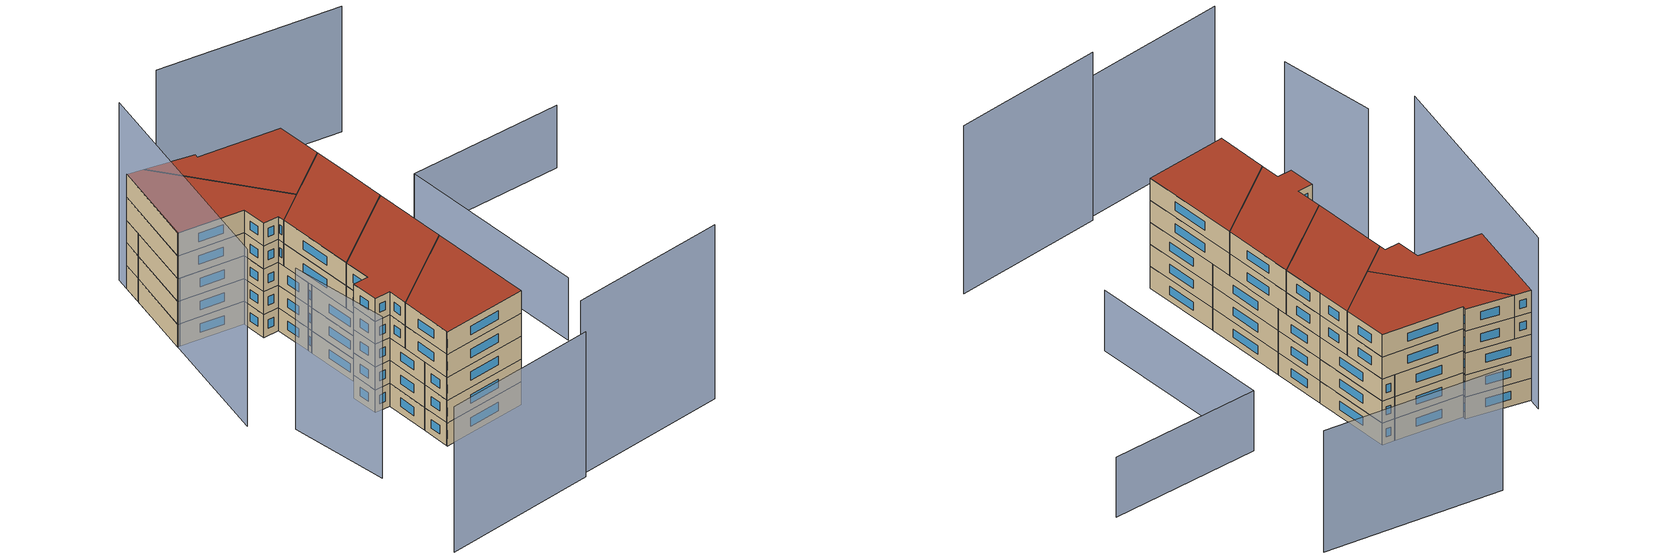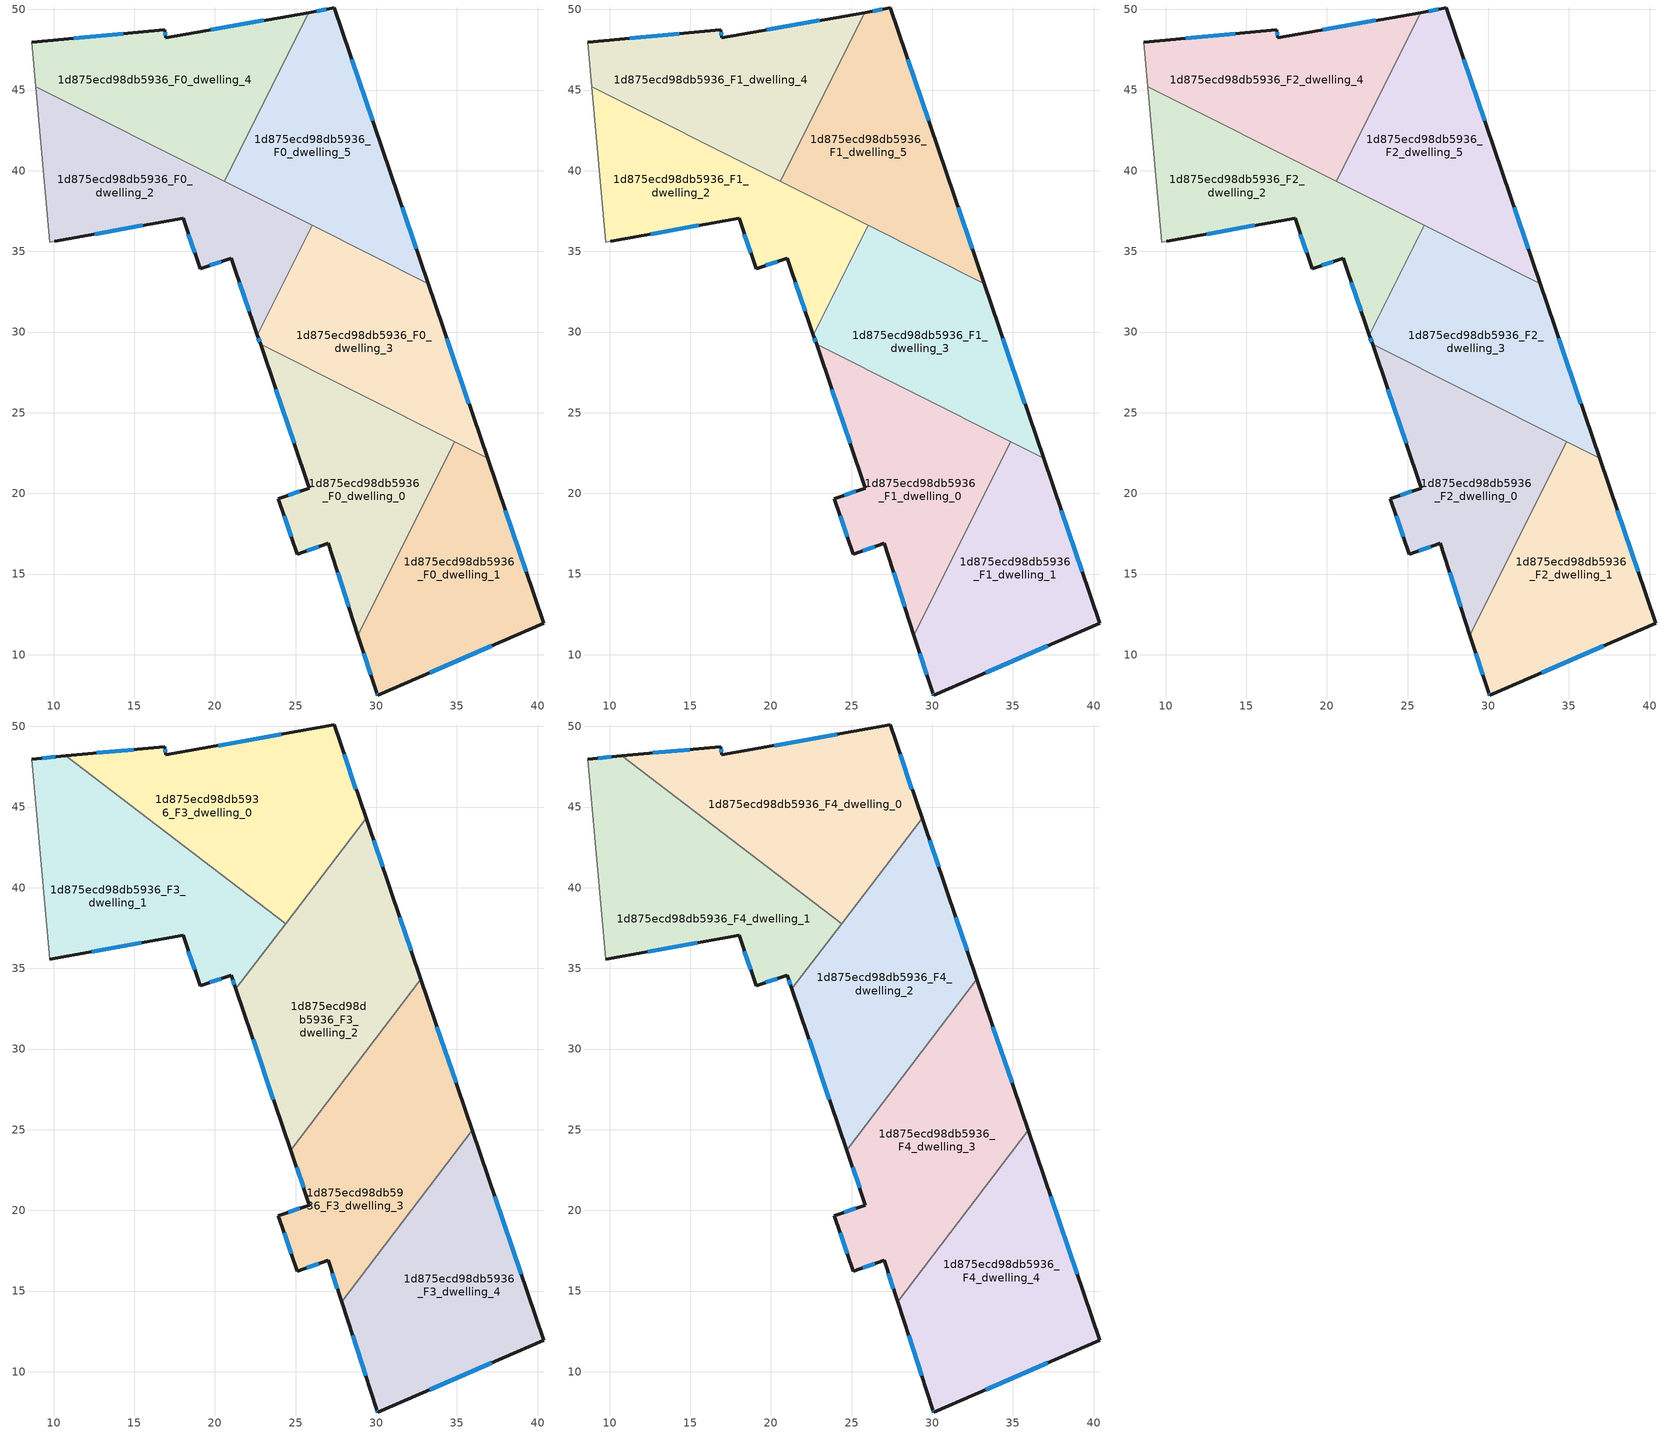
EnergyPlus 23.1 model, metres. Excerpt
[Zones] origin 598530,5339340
1d875ecd98db5936_F0_dwelling_0
 floor ground (EU_floor_Construction): 34.87,23.19 28.86,11.21 27.02,16.89 25.1,16.24 23.93,19.68 25.85,20.33 22.83,29.23 z0
 wall outside (EU_wall_Construction): 22.83,29.23 25.85,20.33 23.93,19.68 25.1,16.24 27.02,16.89 28.86,11.21 z0:3
 wall to 1d875ecd98db5936_F0_dwelling_1 (EU_wall_Construction): 28.86,11.21 34.87,23.19 z0:3
 wall to 1d875ecd98db5936_F0_dwelling_3 (EU_wall_Construction): 34.87,23.19 22.83,29.23 z0:3
 window (EU_Window_Construction): 27.6,15.11 28.29,12.99 / 25.71,16.45 26.42,16.69 / 24.3,18.6 24.74,17.32 / 25.25,20.13 24.54,19.88 / 23.77,26.44 24.9,23.12 z0.94:2.06
1d875ecd98db5936_F0_dwelling_1
 floor ground (EU_floor_Construction): 36.9,22.17 40.37,11.94 30.08,7.5 30.02,7.63 28.86,11.21 34.87,23.19 z0
 wall outside (EU_wall_Construction): 28.86,11.21 30.02,7.63 30.08,7.5 40.37,11.94 36.9,22.17 z0:3
 wall to 1d875ecd98db5936_F0_dwelling_3 (EU_wall_Construction): 36.9,22.17 34.87,23.19 z0:3
 window (EU_Window_Construction): 30.04,7.59 30.06,7.54 / 29.23,10.08 29.66,8.75 / 39.28,15.15 37.99,18.97 / 33.3,8.89 37.15,10.55 z0.94:2.06
1d875ecd98db5936_F0_dwelling_2
 floor ground (EU_floor_Construction): 26.04,36.61 22.63,29.81 21.01,34.58 19.09,33.92 18.02,37.05 10.07,35.62 9.77,35.57 8.9,45.2 z0
 wall outside (EU_wall_Construction): 10.07,35.62 18.02,37.05 19.09,33.92 21.01,34.58 22.63,29.81 z0:3
 wall to 1d875ecd98db5936_F0_dwelling_3 (EU_wall_Construction): 22.63,29.81 26.04,36.61 z0:3
 wall adiabatic (EU_wall_Construction): 8.9,45.2 9.77,35.57 10.07,35.62 z0:3
 wall to 1d875ecd98db5936_F0_dwelling_4 (EU_wall_Construction): 20.56,39.35 8.9,45.2 z0:3
 wall to 1d875ecd98db5936_F0_dwelling_5 (EU_wall_Construction): 26.04,36.61 20.56,39.35 z0:3
 window (EU_Window_Construction): 21.51,33.08 22.12,31.3 / 19.69,34.13 20.4,34.37 / 18.36,36.07 18.75,34.91 / 12.56,36.07 15.53,36.61 z0.94:2.06
1d875ecd98db5936_F0_dwelling_3
 floor ground (EU_floor_Construction): 33.21,33 36.9,22.17 22.83,29.23 22.63,29.81 26.04,36.61 z0
 wall outside (EU_wall_Construction): 22.63,29.81 22.83,29.23 / 36.9,22.17 33.21,33 z0:3
 wall to 1d875ecd98db5936_F0_dwelling_5 (EU_wall_Construction): 33.21,33 26.04,36.61 z0:3
 window (EU_Window_Construction): 22.69,29.63 22.76,29.41 / 35.74,25.57 34.37,29.61 z0.94:2.06
1d875ecd98db5936_F0_dwelling_4
 floor ground (EU_floor_Construction): 25.81,49.81 20.56,39.35 8.9,45.2 8.65,47.98 16.9,48.74 16.95,48.23 z0
 wall outside (EU_wall_Construction): 25.81,49.81 16.95,48.23 16.9,48.74 8.65,47.98 z0:3
 wall to 1d875ecd98db5936_F0_dwelling_5 (EU_wall_Construction): 20.56,39.35 25.81,49.81 z0:3
 wall adiabatic (EU_wall_Construction): 8.65,47.98 8.9,45.2 z0:3
 window (EU_Window_Construction): 14.31,48.5 11.24,48.22 / 16.93,48.39 16.91,48.58 / 23.03,49.31 19.72,48.73 z0.94:2.06
1d875ecd98db5936_F0_dwelling_5
 floor ground (EU_floor_Construction): 27.38,50.08 30.87,39.91 33.21,33 20.56,39.35 25.81,49.81 z0
 wall outside (EU_wall_Construction): 33.21,33 30.87,39.91 27.38,50.08 25.81,49.81 z0:3
 window (EU_Window_Construction): 26.89,50 26.3,49.89 / 29.77,43.1 28.47,46.9 / 32.48,35.17 31.6,37.75 z0.94:2.06
1d875ecd98db5936_F1_dwelling_0
 floor to 1d875ecd98db5936_F0_dwelling_0 (EU_floor_Construction): 34.87,23.19 28.86,11.21 27.02,16.89 25.1,16.24 23.93,19.68 25.85,20.33 22.83,29.23 z3
 wall outside (EU_wall_Construction): 22.83,29.23 25.85,20.33 23.93,19.68 25.1,16.24 27.02,16.89 28.86,11.21 z3:6
 wall to 1d875ecd98db5936_F1_dwelling_1 (EU_wall_Construction): 28.86,11.21 34.87,23.19 z3:6
 wall to 1d875ecd98db5936_F1_dwelling_3 (EU_wall_Construction): 34.87,23.19 22.83,29.23 z3:6
 window (EU_Window_Construction): 27.6,15.11 28.29,12.99 / 25.71,16.45 26.42,16.69 / 24.3,18.6 24.74,17.32 / 25.25,20.13 24.54,19.88 / 23.77,26.44 24.9,23.12 z3.94:5.06
1d875ecd98db5936_F1_dwelling_1
 floor to 1d875ecd98db5936_F0_dwelling_1 (EU_floor_Construction): 36.9,22.17 40.37,11.94 30.08,7.5 30.02,7.63 28.86,11.21 34.87,23.19 z3
 wall outside (EU_wall_Construction): 28.86,11.21 30.02,7.63 30.08,7.5 40.37,11.94 36.9,22.17 z3:6
 wall to 1d875ecd98db5936_F1_dwelling_3 (EU_wall_Construction): 36.9,22.17 34.87,23.19 z3:6
 window (EU_Window_Construction): 30.04,7.59 30.06,7.54 / 29.23,10.08 29.66,8.75 / 39.28,15.15 37.99,18.97 / 33.3,8.89 37.15,10.55 z3.94:5.06
1d875ecd98db5936_F1_dwelling_2
 floor to 1d875ecd98db5936_F0_dwelling_2 (EU_floor_Construction): 26.04,36.61 22.63,29.81 21.01,34.58 19.09,33.92 18.02,37.05 10.07,35.62 9.77,35.57 8.9,45.2 z3
 wall outside (EU_wall_Construction): 10.07,35.62 18.02,37.05 19.09,33.92 21.01,34.58 22.63,29.81 z3:6
 wall to 1d875ecd98db5936_F1_dwelling_3 (EU_wall_Construction): 22.63,29.81 26.04,36.61 z3:6
 wall adiabatic (EU_wall_Construction): 8.9,45.2 9.77,35.57 10.07,35.62 z3:6
 wall to 1d875ecd98db5936_F1_dwelling_4 (EU_wall_Construction): 20.56,39.35 8.9,45.2 z3:6
 wall to 1d875ecd98db5936_F1_dwelling_5 (EU_wall_Construction): 26.04,36.61 20.56,39.35 z3:6
 window (EU_Window_Construction): 21.51,33.08 22.12,31.3 / 19.69,34.13 20.4,34.37 / 18.36,36.07 18.75,34.91 / 12.56,36.07 15.53,36.61 z3.94:5.06
1d875ecd98db5936_F1_dwelling_3
 floor to 1d875ecd98db5936_F0_dwelling_3 (EU_floor_Construction): 33.21,33 36.9,22.17 22.83,29.23 22.63,29.81 26.04,36.61 z3
 wall outside (EU_wall_Construction): 22.63,29.81 22.83,29.23 / 36.9,22.17 33.21,33 z3:6
 wall to 1d875ecd98db5936_F1_dwelling_5 (EU_wall_Construction): 33.21,33 26.04,36.61 z3:6
 window (EU_Window_Construction): 22.69,29.63 22.76,29.41 / 35.74,25.57 34.37,29.61 z3.94:5.06
1d875ecd98db5936_F1_dwelling_4
 floor to 1d875ecd98db5936_F0_dwelling_4 (EU_floor_Construction): 25.81,49.81 20.56,39.35 8.9,45.2 8.65,47.98 16.9,48.74 16.95,48.23 z3
 wall outside (EU_wall_Construction): 25.81,49.81 16.95,48.23 16.9,48.74 8.65,47.98 z3:6
 wall to 1d875ecd98db5936_F1_dwelling_5 (EU_wall_Construction): 20.56,39.35 25.81,49.81 z3:6
 wall adiabatic (EU_wall_Construction): 8.65,47.98 8.9,45.2 z3:6
 window (EU_Window_Construction): 14.31,48.5 11.24,48.22 / 16.93,48.39 16.91,48.58 / 23.03,49.31 19.72,48.73 z3.94:5.06
1d875ecd98db5936_F1_dwelling_5
 floor to 1d875ecd98db5936_F0_dwelling_5 (EU_floor_Construction): 27.38,50.08 30.87,39.91 33.21,33 20.56,39.35 25.81,49.81 z3
 wall outside (EU_wall_Construction): 33.21,33 30.87,39.91 27.38,50.08 25.81,49.81 z3:6
 window (EU_Window_Construction): 26.89,50 26.3,49.89 / 29.77,43.1 28.47,46.9 / 32.48,35.17 31.6,37.75 z3.94:5.06
1d875ecd98db5936_F2_dwelling_0
 floor to 1d875ecd98db5936_F1_dwelling_0 (EU_floor_Construction): 34.87,23.19 28.86,11.21 27.02,16.89 25.1,16.24 23.93,19.68 25.85,20.33 22.83,29.23 z6
 wall outside (EU_wall_Construction): 22.83,29.23 25.85,20.33 23.93,19.68 25.1,16.24 27.02,16.89 28.86,11.21 z6:9
 wall to 1d875ecd98db5936_F2_dwelling_1 (EU_wall_Construction): 28.86,11.21 34.87,23.19 z6:9
 wall to 1d875ecd98db5936_F2_dwelling_3 (EU_wall_Construction): 34.87,23.19 22.83,29.23 z6:9
 window (EU_Window_Construction): 27.6,15.11 28.29,12.99 / 25.71,16.45 26.42,16.69 / 24.3,18.6 24.74,17.32 / 25.25,20.13 24.54,19.88 / 23.77,26.44 24.9,23.12 z6.94:8.06
1d875ecd98db5936_F2_dwelling_1
 floor to 1d875ecd98db5936_F1_dwelling_1 (EU_floor_Construction): 36.9,22.17 40.37,11.94 30.08,7.5 30.02,7.63 28.86,11.21 34.87,23.19 z6
 wall outside (EU_wall_Construction): 28.86,11.21 30.02,7.63 30.08,7.5 40.37,11.94 36.9,22.17 z6:9
 wall to 1d875ecd98db5936_F2_dwelling_3 (EU_wall_Construction): 36.9,22.17 34.87,23.19 z6:9
 window (EU_Window_Construction): 30.04,7.59 30.06,7.54 / 29.23,10.08 29.66,8.75 / 39.28,15.15 37.99,18.97 / 33.3,8.89 37.15,10.55 z6.94:8.06
1d875ecd98db5936_F2_dwelling_2
 floor to 1d875ecd98db5936_F1_dwelling_2 (EU_floor_Construction): 26.04,36.61 22.63,29.81 21.01,34.58 19.09,33.92 18.02,37.05 10.07,35.62 9.77,35.57 8.9,45.2 z6
 wall outside (EU_wall_Construction): 10.07,35.62 18.02,37.05 19.09,33.92 21.01,34.58 22.63,29.81 z6:9
 wall to 1d875ecd98db5936_F2_dwelling_3 (EU_wall_Construction): 22.63,29.81 26.04,36.61 z6:9
 wall adiabatic (EU_wall_Construction): 8.9,45.2 9.77,35.57 10.07,35.62 z6:9
 wall to 1d875ecd98db5936_F2_dwelling_4 (EU_wall_Construction): 20.56,39.35 8.9,45.2 z6:9
 wall to 1d875ecd98db5936_F2_dwelling_5 (EU_wall_Construction): 26.04,36.61 20.56,39.35 z6:9
 window (EU_Window_Construction): 21.51,33.08 22.12,31.3 / 19.69,34.13 20.4,34.37 / 18.36,36.07 18.75,34.91 / 12.56,36.07 15.53,36.61 z6.94:8.06
1d875ecd98db5936_F2_dwelling_3
 floor to 1d875ecd98db5936_F1_dwelling_3 (EU_floor_Construction): 33.21,33 36.9,22.17 22.83,29.23 22.63,29.81 26.04,36.61 z6
 wall outside (EU_wall_Construction): 22.63,29.81 22.83,29.23 / 36.9,22.17 33.21,33 z6:9
 wall to 1d875ecd98db5936_F2_dwelling_5 (EU_wall_Construction): 33.21,33 26.04,36.61 z6:9
 window (EU_Window_Construction): 22.69,29.63 22.76,29.41 / 35.74,25.57 34.37,29.61 z6.94:8.06
1d875ecd98db5936_F2_dwelling_4
 floor to 1d875ecd98db5936_F1_dwelling_4 (EU_floor_Construction): 25.81,49.81 20.56,39.35 8.9,45.2 8.65,47.98 16.9,48.74 16.95,48.23 z6
 wall outside (EU_wall_Construction): 25.81,49.81 16.95,48.23 16.9,48.74 8.65,47.98 z6:9
 wall to 1d875ecd98db5936_F2_dwelling_5 (EU_wall_Construction): 20.56,39.35 25.81,49.81 z6:9
 wall adiabatic (EU_wall_Construction): 8.65,47.98 8.9,45.2 z6:9
 window (EU_Window_Construction): 14.31,48.5 11.24,48.22 / 16.93,48.39 16.91,48.58 / 23.03,49.31 19.72,48.73 z6.94:8.06
1d875ecd98db5936_F2_dwelling_5
 floor to 1d875ecd98db5936_F1_dwelling_5 (EU_floor_Construction): 27.38,50.08 30.87,39.91 33.21,33 20.56,39.35 25.81,49.81 z6
 wall outside (EU_wall_Construction): 33.21,33 30.87,39.91 27.38,50.08 25.81,49.81 z6:9
 window (EU_Window_Construction): 26.89,50 26.3,49.89 / 29.77,43.1 28.47,46.9 / 32.48,35.17 31.6,37.75 z6.94:8.06
1d875ecd98db5936_F3_dwelling_0
 floor to 1d875ecd98db5936_F2_dwelling_4 (EU_floor_Construction): 25.81,49.81 21.05,40.32 10.75,48.17 16.9,48.74 16.95,48.23 z9
 floor to 1d875ecd98db5936_F2_dwelling_5 (EU_floor_Construction): 27.38,50.08 29.36,44.3 24.38,37.77 21.05,40.32 25.81,49.81 z9
 wall outside (EU_wall_Construction): 29.36,44.3 27.38,50.08 16.95,48.23 16.9,48.74 10.75,48.17 z9:12
 wall to 1d875ecd98db5936_F3_dwelling_1 (EU_wall_Construction): 10.75,48.17 24.38,37.77 z9:12
 wall to 1d875ecd98db5936_F3_dwelling_2 (EU_wall_Construction): 24.38,37.77 29.36,44.3 z9:12
 window (EU_Window_Construction): 24.11,49.5 20.22,48.81 / 28.74,46.12 28,48.27 / 14.97,48.56 12.68,48.35 / 16.93,48.39 16.91,48.58 z9.94:11.06
1d875ecd98db5936_F3_dwelling_1
 floor to 1d875ecd98db5936_F2_dwelling_2 (EU_floor_Construction): 24.2,37.53 21.3,33.72 21.01,34.58 19.09,33.92 18.02,37.05 9.77,35.57 8.9,45.2 z9
 floor to 1d875ecd98db5936_F2_dwelling_4 (EU_floor_Construction): 21.05,40.32 20.56,39.35 8.9,45.2 8.65,47.98 10.75,48.17 z9
 floor to 1d875ecd98db5936_F2_dwelling_5 (EU_floor_Construction): 24.38,37.77 24.2,37.53 20.56,39.35 21.05,40.32 z9
 wall outside (EU_wall_Construction): 9.77,35.57 18.02,37.05 19.09,33.92 21.01,34.58 21.3,33.72 / 10.75,48.17 8.65,47.98 z9:12
 wall adiabatic (EU_wall_Construction): 8.65,47.98 9.77,35.57 z9:12
 wall to 1d875ecd98db5936_F3_dwelling_2 (EU_wall_Construction): 21.3,33.72 24.38,37.77 z9:12
 window (EU_Window_Construction): 21.1,34.31 21.21,33.99 / 19.69,34.13 20.4,34.37 / 18.36,36.07 18.75,34.91 / 12.36,36.04 15.44,36.59 / 10.09,48.11 9.31,48.04 z9.94:11.06
1d875ecd98db5936_F3_dwelling_2
 floor to 1d875ecd98db5936_F2_dwelling_3 (EU_floor_Construction): 32.16,33.53 27.2,27.03 22.83,29.23 22.63,29.81 26.04,36.61 z9
 floor to 1d875ecd98db5936_F2_dwelling_0 (EU_floor_Construction): 27.2,27.03 24.69,23.74 22.83,29.23 z9
 floor to 1d875ecd98db5936_F2_dwelling_2 (EU_floor_Construction): 26.04,36.61 22.63,29.81 21.3,33.72 24.2,37.53 z9
 floor to 1d875ecd98db5936_F2_dwelling_5 (EU_floor_Construction): 29.36,44.3 30.87,39.91 32.77,34.33 32.16,33.53 24.2,37.53 z9
 wall outside (EU_wall_Construction): 32.77,34.33 30.87,39.91 29.36,44.3 / 21.3,33.72 24.69,23.74 z9:12
 wall to 1d875ecd98db5936_F3_dwelling_3 (EU_wall_Construction): 24.69,23.74 32.77,34.33 z9:12
 window (EU_Window_Construction): 32.17,36.08 31.46,38.16 / 22.36,30.59 23.63,26.87 / 30.4,41.29 29.83,42.93 z9.94:11.06
1d875ecd98db5936_F3_dwelling_3
 floor to 1d875ecd98db5936_F2_dwelling_0 (EU_floor_Construction): 34.66,23.29 27.85,14.35 27.02,16.89 25.1,16.24 23.93,19.68 25.85,20.33 24.69,23.74 27.2,27.03 z9
 floor to 1d875ecd98db5936_F2_dwelling_3 (EU_floor_Construction): 33.21,33 35.94,24.97 34.66,23.29 27.2,27.03 32.16,33.53 z9
 floor to 1d875ecd98db5936_F2_dwelling_5 (EU_floor_Construction): 32.77,34.33 33.21,33 32.16,33.53 z9
 wall outside (EU_wall_Construction): 35.94,24.97 32.77,34.33 / 24.69,23.74 25.85,20.33 23.93,19.68 25.1,16.24 27.02,16.89 27.84,14.35 z9:12
 wall to 1d875ecd98db5936_F3_dwelling_4 (EU_wall_Construction): 27.84,14.35 35.94,24.97 z9:12
 window (EU_Window_Construction): 34.95,27.9 33.76,31.39 / 27.28,16.1 27.59,15.15 / 25.71,16.45 26.42,16.69 / 24.3,18.6 24.74,17.32 / 25.25,20.13 24.54,19.88 / 25.06,22.67 25.49,21.4 z9.94:11.06
1d875ecd98db5936_F3_dwelling_4
 floor to 1d875ecd98db5936_F2_dwelling_1 (EU_floor_Construction): 36.9,22.17 40.37,11.94 30.08,7.5 30.02,7.63 28.86,11.21 34.87,23.19 z9
 floor to 1d875ecd98db5936_F2_dwelling_0 (EU_floor_Construction): 34.87,23.19 28.86,11.21 27.85,14.35 34.66,23.29 z9
 floor to 1d875ecd98db5936_F2_dwelling_3 (EU_floor_Construction): 35.94,24.97 36.9,22.17 34.66,23.29 z9
 wall outside (EU_wall_Construction): 27.84,14.35 30.02,7.63 30.08,7.5 40.37,11.94 35.94,24.97 z9:12
 window (EU_Window_Construction): 28.53,12.25 29.34,9.74 / 38.98,16.03 37.33,20.89 / 33.3,8.89 37.15,10.55 / 30.04,7.59 30.06,7.54 z9.94:11.06
1d875ecd98db5936_F4_dwelling_0
 floor to 1d875ecd98db5936_F3_dwelling_0 (EU_floor_Construction): 27.38,50.08 29.36,44.3 24.38,37.77 10.75,48.17 16.9,48.74 16.95,48.23 z12
 wall outside (EU_wall_Construction): 29.36,44.3 27.38,50.08 16.95,48.23 16.9,48.74 10.75,48.17 z12:15
 wall to 1d875ecd98db5936_F4_dwelling_1 (EU_wall_Construction): 10.75,48.17 24.38,37.77 z12:15
 wall to 1d875ecd98db5936_F4_dwelling_2 (EU_wall_Construction): 24.38,37.77 29.36,44.3 z12:15
 window (EU_Window_Construction): 24.11,49.5 20.22,48.81 / 28.74,46.12 28,48.27 / 14.97,48.56 12.68,48.35 / 16.93,48.39 16.91,48.58 z12.94:14.06
 roof outside (EU_roof_Construction): 24.38,37.77 29.36,44.3 27.38,50.08 16.95,48.23 16.9,48.74 10.75,48.17 z15
1d875ecd98db5936_F4_dwelling_1
 floor to 1d875ecd98db5936_F3_dwelling_1 (EU_floor_Construction): 24.38,37.77 21.3,33.72 21.01,34.58 19.09,33.92 18.02,37.05 9.77,35.57 8.65,47.98 10.75,48.17 z12
 wall outside (EU_wall_Construction): 9.77,35.57 18.02,37.05 19.09,33.92 21.01,34.58 21.3,33.72 / 10.75,48.17 8.65,47.98 z12:15
 wall adiabatic (EU_wall_Construction): 8.65,47.98 9.77,35.57 z12:15
 wall to 1d875ecd98db5936_F4_dwelling_2 (EU_wall_Construction): 21.3,33.72 24.38,37.77 z12:15
 window (EU_Window_Construction): 21.1,34.31 21.21,33.99 / 19.69,34.13 20.4,34.37 / 18.36,36.07 18.75,34.91 / 12.36,36.04 15.44,36.59 / 10.09,48.11 9.31,48.04 z12.94:14.06
 roof outside (EU_roof_Construction): 21.3,33.72 24.38,37.77 10.75,48.17 8.65,47.98 9.77,35.57 18.02,37.05 19.09,33.92 21.01,34.58 z15
1d875ecd98db5936_F4_dwelling_2
 floor to 1d875ecd98db5936_F3_dwelling_2 (EU_floor_Construction): 29.36,44.3 30.87,39.91 32.77,34.33 24.69,23.74 21.3,33.72 z12
 wall outside (EU_wall_Construction): 32.77,34.33 30.87,39.91 29.36,44.3 / 21.3,33.72 24.69,23.74 z12:15
 wall to 1d875ecd98db5936_F4_dwelling_3 (EU_wall_Construction): 24.69,23.74 32.77,34.33 z12:15
 window (EU_Window_Construction): 32.17,36.08 31.46,38.16 / 22.36,30.59 23.63,26.87 / 30.4,41.29 29.83,42.93 z12.94:14.06
 roof outside (EU_roof_Construction): 24.69,23.74 32.77,34.33 30.87,39.91 29.36,44.3 21.3,33.72 z15
1d875ecd98db5936_F4_dwelling_3
 floor to 1d875ecd98db5936_F3_dwelling_3 (EU_floor_Construction): 32.77,34.33 35.94,24.97 27.84,14.35 27.02,16.89 25.1,16.24 23.93,19.68 25.85,20.33 24.69,23.74 z12
 wall outside (EU_wall_Construction): 35.94,24.97 32.77,34.33 / 24.69,23.74 25.85,20.33 23.93,19.68 25.1,16.24 27.02,16.89 27.84,14.35 z12:15
 wall to 1d875ecd98db5936_F4_dwelling_4 (EU_wall_Construction): 27.84,14.35 35.94,24.97 z12:15
 window (EU_Window_Construction): 34.95,27.9 33.76,31.39 / 27.28,16.1 27.59,15.15 / 25.71,16.45 26.42,16.69 / 24.3,18.6 24.74,17.32 / 25.25,20.13 24.54,19.88 / 25.06,22.67 25.49,21.4 z12.94:14.06
 roof outside (EU_roof_Construction): 27.84,14.35 35.94,24.97 32.77,34.33 24.69,23.74 25.85,20.33 23.93,19.68 25.1,16.24 27.02,16.89 z15
1d875ecd98db5936_F4_dwelling_4
 floor to 1d875ecd98db5936_F3_dwelling_4 (EU_floor_Construction): 35.94,24.97 40.37,11.94 30.08,7.5 30.02,7.63 27.84,14.35 z12
 wall outside (EU_wall_Construction): 27.84,14.35 30.02,7.63 30.08,7.5 40.37,11.94 35.94,24.97 z12:15
 window (EU_Window_Construction): 28.53,12.25 29.34,9.74 / 38.98,16.03 37.33,20.89 / 33.3,8.89 37.15,10.55 / 30.04,7.59 30.06,7.54 z12.94:14.06
 roof outside (EU_roof_Construction): 40.37,11.94 35.94,24.97 27.84,14.35 30.02,7.63 30.08,7.5 z15
shading: 15.94,16.44 21.32,4.46 z0:21.2; 8.49,49.77 11.29,18.88 z0:23.3; 41.12,67.28 18.03,63.22 z0:16.5; 23.48,-11.45 41.86,-3.35 z0:19.1; 41.5,-2.84 60.26,5.37 z0:22.9; 49.57,21.51 41.21,45.93 / 41.21,45.93 60.29,52.46 z0:8.2
[Building]
EU S2 Campaign: North Axis=0; Terrain=City; Solar Distribution=FullExterior
[Site:Location]
Vienna: Latitude=48; Longitude=16.5; Time Zone=1; Elevation=183
[SizingPeriod:WeatherFileDays]
AnnualSizingPeriod: Begin Month=1; Begin Day of Month=1; End Month=12; End Day of Month=31; Day of Week for Start Day=Monday; Use Weather File Daylight Saving Period=No; Use Weather File Rain and Snow Indicators=No
[MATERIAL]
EU_InternalMass_Material: Roughness=MediumRough; Thickness=0.1; Conductivity=1; Density=1800; Specific Heat=900; Thermal Absorptance=0.9; Solar Absorptance=0.7; Visible Absorptance=0.7
[MATERIAL:NOMASS] Roughness=MediumRough; Thermal Absorptance=0.9; Solar Absorptance=0.7; Visible Absorptance=0.7
Name | Thermal Resistance
EU_wall_NoMass | 0.914258
EU_roof_NoMass | 0.954009
EU_floor_NoMass | 1.09711
[WINDOWMATERIAL:SIMPLEGLAZINGSYSTEM]
EU_Window_SimpleGlazing: UFactor=2.09642; Solar Heat Gain Coefficient=0.65; Visible Transmittance=0.65
[CONSTRUCTION]
EU_wall_Construction: EU_wall_NoMass
EU_roof_Construction: EU_roof_NoMass
EU_floor_Construction: EU_floor_NoMass
EU_Window_Construction: EU_Window_SimpleGlazing
EU_InternalMass_Construction: EU_InternalMass_Material
[ZONE] Type=1; Multiplier=1; Ceiling Height=autocalculate; Floor Area=autocalculate; Part of Total Floor Area=Yes
Name | Volume
1d875ecd98db5936_F0_dwelling_0; 1d875ecd98db5936_F1_dwelling_0; 1d875ecd98db5936_F2_dwelling_0 | 291.316
1d875ecd98db5936_F3_dwelling_0; 1d875ecd98db5936_F4_dwelling_0 | 349.637
1d875ecd98db5936_F0_dwelling_1; 1d875ecd98db5936_F1_dwelling_1; 1d875ecd98db5936_F2_dwelling_1 | 291.326
1d875ecd98db5936_F3_dwelling_1; 1d875ecd98db5936_F4_dwelling_1 | 349.658
1d875ecd98db5936_F0_dwelling_2; 1d875ecd98db5936_F1_dwelling_2; 1d875ecd98db5936_F2_dwelling_2 | 291.483
1d875ecd98db5936_F3_dwelling_2; 1d875ecd98db5936_F4_dwelling_2 | 349.647
1d875ecd98db5936_F0_dwelling_3; 1d875ecd98db5936_F1_dwelling_3; 1d875ecd98db5936_F2_dwelling_3 | 291.347
1d875ecd98db5936_F3_dwelling_3; 1d875ecd98db5936_F4_dwelling_3 | 349.646
1d875ecd98db5936_F0_dwelling_4; 1d875ecd98db5936_F1_dwelling_4; 1d875ecd98db5936_F2_dwelling_4 | 291.356
1d875ecd98db5936_F3_dwelling_4; 1d875ecd98db5936_F4_dwelling_4 | 349.636
1d875ecd98db5936_F0_dwelling_5; 1d875ecd98db5936_F1_dwelling_5; 1d875ecd98db5936_F2_dwelling_5 | 291.41
[INTERNALMASS] Construction=EU_InternalMass_Construction
Name | Zone or ZoneList | Surface Area
1d875ecd98db5936_F0_dwelling_0_EU_InternalMass | 1d875ecd98db5936_F0_dwelling_0 | 97.105
1d875ecd98db5936_F0_dwelling_1_EU_InternalMass | 1d875ecd98db5936_F0_dwelling_1 | 97.1088
1d875ecd98db5936_F0_dwelling_2_EU_InternalMass | 1d875ecd98db5936_F0_dwelling_2 | 97.1619
1d875ecd98db5936_F0_dwelling_3_EU_InternalMass | 1d875ecd98db5936_F0_dwelling_3 | 97.1157
1d875ecd98db5936_F0_dwelling_4_EU_InternalMass | 1d875ecd98db5936_F0_dwelling_4 | 97.1184
1d875ecd98db5936_F0_dwelling_5_EU_InternalMass | 1d875ecd98db5936_F0_dwelling_5 | 97.1365
1d875ecd98db5936_F1_dwelling_0_EU_InternalMass | 1d875ecd98db5936_F1_dwelling_0 | 97.105
1d875ecd98db5936_F1_dwelling_1_EU_InternalMass | 1d875ecd98db5936_F1_dwelling_1 | 97.1088
1d875ecd98db5936_F1_dwelling_2_EU_InternalMass | 1d875ecd98db5936_F1_dwelling_2 | 97.1619
1d875ecd98db5936_F1_dwelling_3_EU_InternalMass | 1d875ecd98db5936_F1_dwelling_3 | 97.1157
1d875ecd98db5936_F1_dwelling_4_EU_InternalMass | 1d875ecd98db5936_F1_dwelling_4 | 97.1184
1d875ecd98db5936_F1_dwelling_5_EU_InternalMass | 1d875ecd98db5936_F1_dwelling_5 | 97.1365
1d875ecd98db5936_F2_dwelling_0_EU_InternalMass | 1d875ecd98db5936_F2_dwelling_0 | 97.105
1d875ecd98db5936_F2_dwelling_1_EU_InternalMass | 1d875ecd98db5936_F2_dwelling_1 | 97.1088
1d875ecd98db5936_F2_dwelling_2_EU_InternalMass | 1d875ecd98db5936_F2_dwelling_2 | 97.1619
1d875ecd98db5936_F2_dwelling_3_EU_InternalMass | 1d875ecd98db5936_F2_dwelling_3 | 97.1157
1d875ecd98db5936_F2_dwelling_4_EU_InternalMass | 1d875ecd98db5936_F2_dwelling_4 | 97.1184
1d875ecd98db5936_F2_dwelling_5_EU_InternalMass | 1d875ecd98db5936_F2_dwelling_5 | 97.1365
1d875ecd98db5936_F3_dwelling_0_EU_InternalMass | 1d875ecd98db5936_F3_dwelling_0 | 116.546
1d875ecd98db5936_F3_dwelling_1_EU_InternalMass | 1d875ecd98db5936_F3_dwelling_1 | 116.552
1d875ecd98db5936_F3_dwelling_2_EU_InternalMass | 1d875ecd98db5936_F3_dwelling_2 | 116.549
1d875ecd98db5936_F3_dwelling_3_EU_InternalMass | 1d875ecd98db5936_F3_dwelling_3 | 116.549
1d875ecd98db5936_F3_dwelling_4_EU_InternalMass | 1d875ecd98db5936_F3_dwelling_4 | 116.546
1d875ecd98db5936_F4_dwelling_0_EU_InternalMass | 1d875ecd98db5936_F4_dwelling_0 | 116.546
1d875ecd98db5936_F4_dwelling_1_EU_InternalMass | 1d875ecd98db5936_F4_dwelling_1 | 116.552
1d875ecd98db5936_F4_dwelling_2_EU_InternalMass | 1d875ecd98db5936_F4_dwelling_2 | 116.549
1d875ecd98db5936_F4_dwelling_3_EU_InternalMass | 1d875ecd98db5936_F4_dwelling_3 | 116.549
1d875ecd98db5936_F4_dwelling_4_EU_InternalMass | 1d875ecd98db5936_F4_dwelling_4 | 116.546
[OTHEREQUIPMENT] Fuel Type=Electricity; Design Level Calculation Method=Watts/Area; Power per Zone Floor Area=1; Fraction Latent=0; Fraction Radiant=0; Fraction Lost=0; Carbon Dioxide Generation Rate=0; EndUse Subcategory=EU_Step8_InternalGains
Name | Zone or ZoneList or Space or SpaceList | Schedule
EU_Step8_InternalGain_1d875ecd98db5936_F0_dwelling_0_f000 | 1d875ecd98db5936_F0_dwelling_0 | EU_Step8_GainSchedule_1d875ecd98db5936_F0_dwelling_0_f000
EU_Step8_InternalGain_1d875ecd98db5936_F0_dwelling_1_f000 | 1d875ecd98db5936_F0_dwelling_1 | EU_Step8_GainSchedule_1d875ecd98db5936_F0_dwelling_1_f000
EU_Step8_InternalGain_1d875ecd98db5936_F0_dwelling_2_f000 | 1d875ecd98db5936_F0_dwelling_2 | EU_Step8_GainSchedule_1d875ecd98db5936_F0_dwelling_2_f000
EU_Step8_InternalGain_1d875ecd98db5936_F0_dwelling_3_f000 | 1d875ecd98db5936_F0_dwelling_3 | EU_Step8_GainSchedule_1d875ecd98db5936_F0_dwelling_3_f000
EU_Step8_InternalGain_1d875ecd98db5936_F0_dwelling_4_f000 | 1d875ecd98db5936_F0_dwelling_4 | EU_Step8_GainSchedule_1d875ecd98db5936_F0_dwelling_4_f000
EU_Step8_InternalGain_1d875ecd98db5936_F0_dwelling_5_f000 | 1d875ecd98db5936_F0_dwelling_5 | EU_Step8_GainSchedule_1d875ecd98db5936_F0_dwelling_5_f000
EU_Step8_InternalGain_1d875ecd98db5936_F1_dwelling_0_f000 | 1d875ecd98db5936_F1_dwelling_0 | EU_Step8_GainSchedule_1d875ecd98db5936_F1_dwelling_0_f000
EU_Step8_InternalGain_1d875ecd98db5936_F1_dwelling_1_f000 | 1d875ecd98db5936_F1_dwelling_1 | EU_Step8_GainSchedule_1d875ecd98db5936_F1_dwelling_1_f000
EU_Step8_InternalGain_1d875ecd98db5936_F1_dwelling_2_f000 | 1d875ecd98db5936_F1_dwelling_2 | EU_Step8_GainSchedule_1d875ecd98db5936_F1_dwelling_2_f000
EU_Step8_InternalGain_1d875ecd98db5936_F1_dwelling_3_f000 | 1d875ecd98db5936_F1_dwelling_3 | EU_Step8_GainSchedule_1d875ecd98db5936_F1_dwelling_3_f000
EU_Step8_InternalGain_1d875ecd98db5936_F1_dwelling_4_f000 | 1d875ecd98db5936_F1_dwelling_4 | EU_Step8_GainSchedule_1d875ecd98db5936_F1_dwelling_4_f000
EU_Step8_InternalGain_1d875ecd98db5936_F1_dwelling_5_f000 | 1d875ecd98db5936_F1_dwelling_5 | EU_Step8_GainSchedule_1d875ecd98db5936_F1_dwelling_5_f000
EU_Step8_InternalGain_1d875ecd98db5936_F2_dwelling_0_f000 | 1d875ecd98db5936_F2_dwelling_0 | EU_Step8_GainSchedule_1d875ecd98db5936_F2_dwelling_0_f000
EU_Step8_InternalGain_1d875ecd98db5936_F2_dwelling_1_f000 | 1d875ecd98db5936_F2_dwelling_1 | EU_Step8_GainSchedule_1d875ecd98db5936_F2_dwelling_1_f000
EU_Step8_InternalGain_1d875ecd98db5936_F2_dwelling_2_f000 | 1d875ecd98db5936_F2_dwelling_2 | EU_Step8_GainSchedule_1d875ecd98db5936_F2_dwelling_2_f000
EU_Step8_InternalGain_1d875ecd98db5936_F2_dwelling_3_f000 | 1d875ecd98db5936_F2_dwelling_3 | EU_Step8_GainSchedule_1d875ecd98db5936_F2_dwelling_3_f000
EU_Step8_InternalGain_1d875ecd98db5936_F2_dwelling_4_f000 | 1d875ecd98db5936_F2_dwelling_4 | EU_Step8_GainSchedule_1d875ecd98db5936_F2_dwelling_4_f000
EU_Step8_InternalGain_1d875ecd98db5936_F2_dwelling_5_f000 | 1d875ecd98db5936_F2_dwelling_5 | EU_Step8_GainSchedule_1d875ecd98db5936_F2_dwelling_5_f000
EU_Step8_InternalGain_1d875ecd98db5936_F3_dwelling_0_f000 | 1d875ecd98db5936_F3_dwelling_0 | EU_Step8_GainSchedule_1d875ecd98db5936_F3_dwelling_0_f000
EU_Step8_InternalGain_1d875ecd98db5936_F3_dwelling_1_f000 | 1d875ecd98db5936_F3_dwelling_1 | EU_Step8_GainSchedule_1d875ecd98db5936_F3_dwelling_1_f000
EU_Step8_InternalGain_1d875ecd98db5936_F3_dwelling_2_f000 | 1d875ecd98db5936_F3_dwelling_2 | EU_Step8_GainSchedule_1d875ecd98db5936_F3_dwelling_2_f000
EU_Step8_InternalGain_1d875ecd98db5936_F3_dwelling_3_f000 | 1d875ecd98db5936_F3_dwelling_3 | EU_Step8_GainSchedule_1d875ecd98db5936_F3_dwelling_3_f000
EU_Step8_InternalGain_1d875ecd98db5936_F3_dwelling_4_f000 | 1d875ecd98db5936_F3_dwelling_4 | EU_Step8_GainSchedule_1d875ecd98db5936_F3_dwelling_4_f000
EU_Step8_InternalGain_1d875ecd98db5936_F4_dwelling_0_f000 | 1d875ecd98db5936_F4_dwelling_0 | EU_Step8_GainSchedule_1d875ecd98db5936_F4_dwelling_0_f000
EU_Step8_InternalGain_1d875ecd98db5936_F4_dwelling_1_f000 | 1d875ecd98db5936_F4_dwelling_1 | EU_Step8_GainSchedule_1d875ecd98db5936_F4_dwelling_1_f000
EU_Step8_InternalGain_1d875ecd98db5936_F4_dwelling_2_f000 | 1d875ecd98db5936_F4_dwelling_2 | EU_Step8_GainSchedule_1d875ecd98db5936_F4_dwelling_2_f000
EU_Step8_InternalGain_1d875ecd98db5936_F4_dwelling_3_f000 | 1d875ecd98db5936_F4_dwelling_3 | EU_Step8_GainSchedule_1d875ecd98db5936_F4_dwelling_3_f000
EU_Step8_InternalGain_1d875ecd98db5936_F4_dwelling_4_f000 | 1d875ecd98db5936_F4_dwelling_4 | EU_Step8_GainSchedule_1d875ecd98db5936_F4_dwelling_4_f000
[ZONEVENTILATION:DESIGNFLOWRATE] Schedule=EU_AlwaysOn; Design Flow Rate Calculation Method=AirChanges/Hour; Air Changes per Hour=0.546891; Ventilation Type=Natural; Fan Pressure Rise=0; Fan Total Efficiency=1; Constant Term Coefficient=1; Temperature Term Coefficient=0; Velocity Term Coefficient=0; Velocity Squared Term Coefficient=0; Minimum Indoor Temperature=-100; Maximum Indoor Temperature=100; Delta Temperature=-100; Minimum Outdoor Temperature=-100; Maximum Outdoor Temperature=100; Maximum Wind Speed=40
Name | Zone or ZoneList or Space or SpaceList
EU_ConstantAir_1d875ecd98db5936_F0_dwelling_0 | 1d875ecd98db5936_F0_dwelling_0
EU_ConstantAir_1d875ecd98db5936_F0_dwelling_1 | 1d875ecd98db5936_F0_dwelling_1
EU_ConstantAir_1d875ecd98db5936_F0_dwelling_2 | 1d875ecd98db5936_F0_dwelling_2
EU_ConstantAir_1d875ecd98db5936_F0_dwelling_3 | 1d875ecd98db5936_F0_dwelling_3
EU_ConstantAir_1d875ecd98db5936_F0_dwelling_4 | 1d875ecd98db5936_F0_dwelling_4
EU_ConstantAir_1d875ecd98db5936_F0_dwelling_5 | 1d875ecd98db5936_F0_dwelling_5
EU_ConstantAir_1d875ecd98db5936_F1_dwelling_0 | 1d875ecd98db5936_F1_dwelling_0
EU_ConstantAir_1d875ecd98db5936_F1_dwelling_1 | 1d875ecd98db5936_F1_dwelling_1
EU_ConstantAir_1d875ecd98db5936_F1_dwelling_2 | 1d875ecd98db5936_F1_dwelling_2
EU_ConstantAir_1d875ecd98db5936_F1_dwelling_3 | 1d875ecd98db5936_F1_dwelling_3
EU_ConstantAir_1d875ecd98db5936_F1_dwelling_4 | 1d875ecd98db5936_F1_dwelling_4
EU_ConstantAir_1d875ecd98db5936_F1_dwelling_5 | 1d875ecd98db5936_F1_dwelling_5
EU_ConstantAir_1d875ecd98db5936_F2_dwelling_0 | 1d875ecd98db5936_F2_dwelling_0
EU_ConstantAir_1d875ecd98db5936_F2_dwelling_1 | 1d875ecd98db5936_F2_dwelling_1
EU_ConstantAir_1d875ecd98db5936_F2_dwelling_2 | 1d875ecd98db5936_F2_dwelling_2
EU_ConstantAir_1d875ecd98db5936_F2_dwelling_3 | 1d875ecd98db5936_F2_dwelling_3
EU_ConstantAir_1d875ecd98db5936_F2_dwelling_4 | 1d875ecd98db5936_F2_dwelling_4
EU_ConstantAir_1d875ecd98db5936_F2_dwelling_5 | 1d875ecd98db5936_F2_dwelling_5
EU_ConstantAir_1d875ecd98db5936_F3_dwelling_0 | 1d875ecd98db5936_F3_dwelling_0
EU_ConstantAir_1d875ecd98db5936_F3_dwelling_1 | 1d875ecd98db5936_F3_dwelling_1
EU_ConstantAir_1d875ecd98db5936_F3_dwelling_2 | 1d875ecd98db5936_F3_dwelling_2
EU_ConstantAir_1d875ecd98db5936_F3_dwelling_3 | 1d875ecd98db5936_F3_dwelling_3
EU_ConstantAir_1d875ecd98db5936_F3_dwelling_4 | 1d875ecd98db5936_F3_dwelling_4
EU_ConstantAir_1d875ecd98db5936_F4_dwelling_0 | 1d875ecd98db5936_F4_dwelling_0
EU_ConstantAir_1d875ecd98db5936_F4_dwelling_1 | 1d875ecd98db5936_F4_dwelling_1
EU_ConstantAir_1d875ecd98db5936_F4_dwelling_2 | 1d875ecd98db5936_F4_dwelling_2
EU_ConstantAir_1d875ecd98db5936_F4_dwelling_3 | 1d875ecd98db5936_F4_dwelling_3
EU_ConstantAir_1d875ecd98db5936_F4_dwelling_4 | 1d875ecd98db5936_F4_dwelling_4
[HVACTEMPLATE:THERMOSTAT] Constant Heating Setpoint=20; Constant Cooling Setpoint=50
EU_HeatOnly_1d875ecd98db5936_F0_dwelling_0; EU_HeatOnly_1d875ecd98db5936_F0_dwelling_1; EU_HeatOnly_1d875ecd98db5936_F0_dwelling_2; EU_HeatOnly_1d875ecd98db5936_F0_dwelling_3; EU_HeatOnly_1d875ecd98db5936_F0_dwelling_4; EU_HeatOnly_1d875ecd98db5936_F0_dwelling_5; EU_HeatOnly_1d875ecd98db5936_F1_dwelling_0; EU_HeatOnly_1d875ecd98db5936_F1_dwelling_1; EU_HeatOnly_1d875ecd98db5936_F1_dwelling_2; EU_HeatOnly_1d875ecd98db5936_F1_dwelling_3; EU_HeatOnly_1d875ecd98db5936_F1_dwelling_4; EU_HeatOnly_1d875ecd98db5936_F1_dwelling_5; EU_HeatOnly_1d875ecd98db5936_F2_dwelling_0; EU_HeatOnly_1d875ecd98db5936_F2_dwelling_1; EU_HeatOnly_1d875ecd98db5936_F2_dwelling_2; EU_HeatOnly_1d875ecd98db5936_F2_dwelling_3; EU_HeatOnly_1d875ecd98db5936_F2_dwelling_4; EU_HeatOnly_1d875ecd98db5936_F2_dwelling_5; EU_HeatOnly_1d875ecd98db5936_F3_dwelling_0; EU_HeatOnly_1d875ecd98db5936_F3_dwelling_1; EU_HeatOnly_1d875ecd98db5936_F3_dwelling_2; EU_HeatOnly_1d875ecd98db5936_F3_dwelling_3; EU_HeatOnly_1d875ecd98db5936_F3_dwelling_4; EU_HeatOnly_1d875ecd98db5936_F4_dwelling_0; EU_HeatOnly_1d875ecd98db5936_F4_dwelling_1; EU_HeatOnly_1d875ecd98db5936_F4_dwelling_2; EU_HeatOnly_1d875ecd98db5936_F4_dwelling_3; EU_HeatOnly_1d875ecd98db5936_F4_dwelling_4
[HVACTEMPLATE:ZONE:IDEALLOADSAIRSYSTEM] System Availability Schedule=EU_AlwaysOn; Maximum Heating Supply Air Temperature=50; Minimum Cooling Supply Air Temperature=13; Maximum Heating Supply Air Humidity Ratio=0.0156; Minimum Cooling Supply Air Humidity Ratio=0.0077; Heating Limit=NoLimit; Cooling Limit=NoLimit; Heating Availability Schedule=EU_AlwaysOn; Cooling Availability Schedule=EU_CoolingOff; Dehumidification Control Type=ConstantSensibleHeatRatio; Cooling Sensible Heat Ratio=0.7; Dehumidification Setpoint=60; Humidification Control Type=None; Humidification Setpoint=30; Outdoor Air Method=None; Outdoor Air Flow Rate per Person=0.00944; Outdoor Air Flow Rate per Zone Floor Area=0; Outdoor Air Flow Rate per Zone=0; Demand Controlled Ventilation Type=None; Outdoor Air Economizer Type=NoEconomizer; Heat Recovery Type=None; Sensible Heat Recovery Effectiveness=0.7; Latent Heat Recovery Effectiveness=0.65
Name | Template Thermostat
1d875ecd98db5936_F0_dwelling_0 | EU_HeatOnly_1d875ecd98db5936_F0_dwelling_0
1d875ecd98db5936_F0_dwelling_1 | EU_HeatOnly_1d875ecd98db5936_F0_dwelling_1
1d875ecd98db5936_F0_dwelling_2 | EU_HeatOnly_1d875ecd98db5936_F0_dwelling_2
1d875ecd98db5936_F0_dwelling_3 | EU_HeatOnly_1d875ecd98db5936_F0_dwelling_3
1d875ecd98db5936_F0_dwelling_4 | EU_HeatOnly_1d875ecd98db5936_F0_dwelling_4
1d875ecd98db5936_F0_dwelling_5 | EU_HeatOnly_1d875ecd98db5936_F0_dwelling_5
1d875ecd98db5936_F1_dwelling_0 | EU_HeatOnly_1d875ecd98db5936_F1_dwelling_0
1d875ecd98db5936_F1_dwelling_1 | EU_HeatOnly_1d875ecd98db5936_F1_dwelling_1
1d875ecd98db5936_F1_dwelling_2 | EU_HeatOnly_1d875ecd98db5936_F1_dwelling_2
1d875ecd98db5936_F1_dwelling_3 | EU_HeatOnly_1d875ecd98db5936_F1_dwelling_3
1d875ecd98db5936_F1_dwelling_4 | EU_HeatOnly_1d875ecd98db5936_F1_dwelling_4
1d875ecd98db5936_F1_dwelling_5 | EU_HeatOnly_1d875ecd98db5936_F1_dwelling_5
1d875ecd98db5936_F2_dwelling_0 | EU_HeatOnly_1d875ecd98db5936_F2_dwelling_0
1d875ecd98db5936_F2_dwelling_1 | EU_HeatOnly_1d875ecd98db5936_F2_dwelling_1
1d875ecd98db5936_F2_dwelling_2 | EU_HeatOnly_1d875ecd98db5936_F2_dwelling_2
1d875ecd98db5936_F2_dwelling_3 | EU_HeatOnly_1d875ecd98db5936_F2_dwelling_3
1d875ecd98db5936_F2_dwelling_4 | EU_HeatOnly_1d875ecd98db5936_F2_dwelling_4
1d875ecd98db5936_F2_dwelling_5 | EU_HeatOnly_1d875ecd98db5936_F2_dwelling_5
1d875ecd98db5936_F3_dwelling_0 | EU_HeatOnly_1d875ecd98db5936_F3_dwelling_0
1d875ecd98db5936_F3_dwelling_1 | EU_HeatOnly_1d875ecd98db5936_F3_dwelling_1
1d875ecd98db5936_F3_dwelling_2 | EU_HeatOnly_1d875ecd98db5936_F3_dwelling_2
1d875ecd98db5936_F3_dwelling_3 | EU_HeatOnly_1d875ecd98db5936_F3_dwelling_3
1d875ecd98db5936_F3_dwelling_4 | EU_HeatOnly_1d875ecd98db5936_F3_dwelling_4
1d875ecd98db5936_F4_dwelling_0 | EU_HeatOnly_1d875ecd98db5936_F4_dwelling_0
1d875ecd98db5936_F4_dwelling_1 | EU_HeatOnly_1d875ecd98db5936_F4_dwelling_1
1d875ecd98db5936_F4_dwelling_2 | EU_HeatOnly_1d875ecd98db5936_F4_dwelling_2
1d875ecd98db5936_F4_dwelling_3 | EU_HeatOnly_1d875ecd98db5936_F4_dwelling_3
1d875ecd98db5936_F4_dwelling_4 | EU_HeatOnly_1d875ecd98db5936_F4_dwelling_4
[SIZING:ZONE] Zone Cooling Design Supply Air Temperature Input Method=SupplyAirTemperature; Zone Cooling Design Supply Air Temperature=13; Zone Heating Design Supply Air Temperature Input Method=SupplyAirTemperature; Zone Heating Design Supply Air Temperature=50; Zone Cooling Design Supply Air Humidity Ratio=0.008; Zone Heating Design Supply Air Humidity Ratio=0.008; Cooling Design Air Flow Method=DesignDay; Cooling Design Air Flow Rate=0; Cooling Minimum Air Flow per Zone Floor Area=0.000762; Cooling Minimum Air Flow=0; Cooling Minimum Air Flow Fraction=0.2; Heating Design Air Flow Method=DesignDay; Heating Design Air Flow Rate=0; Heating Maximum Air Flow per Zone Floor Area=0.002032; Heating Maximum Air Flow=0.141576; Heating Maximum Air Flow Fraction=0.3; Account for Dedicated Outdoor Air System=No; Dedicated Outdoor Air System Control Strategy=NeutralSupplyAir; Dedicated Outdoor Air Low Setpoint Temperature for Design=autosize; Dedicated Outdoor Air High Setpoint Temperature for Design=autosize; Zone Load Sizing Method=Sensible Load Only No Latent Load; Zone Latent Cooling Design Supply Air Humidity Ratio Input Method=HumidityRatioDifference; Zone Cooling Design Supply Air Humidity Ratio Difference=0.005; Zone Latent Heating Design Supply Air Humidity Ratio Input Method=HumidityRatioDifference; Zone Humidification Design Supply Air Humidity Ratio Difference=0.005
1d875ecd98db5936_F0_dwelling_0; 1d875ecd98db5936_F0_dwelling_1; 1d875ecd98db5936_F0_dwelling_2; 1d875ecd98db5936_F0_dwelling_3; 1d875ecd98db5936_F0_dwelling_4; 1d875ecd98db5936_F0_dwelling_5; 1d875ecd98db5936_F1_dwelling_0; 1d875ecd98db5936_F1_dwelling_1; 1d875ecd98db5936_F1_dwelling_2; 1d875ecd98db5936_F1_dwelling_3; 1d875ecd98db5936_F1_dwelling_4; 1d875ecd98db5936_F1_dwelling_5; 1d875ecd98db5936_F2_dwelling_0; 1d875ecd98db5936_F2_dwelling_1; 1d875ecd98db5936_F2_dwelling_2; 1d875ecd98db5936_F2_dwelling_3; 1d875ecd98db5936_F2_dwelling_4; 1d875ecd98db5936_F2_dwelling_5; 1d875ecd98db5936_F3_dwelling_0; 1d875ecd98db5936_F3_dwelling_1; 1d875ecd98db5936_F3_dwelling_2; 1d875ecd98db5936_F3_dwelling_3; 1d875ecd98db5936_F3_dwelling_4; 1d875ecd98db5936_F4_dwelling_0; 1d875ecd98db5936_F4_dwelling_1; 1d875ecd98db5936_F4_dwelling_2; 1d875ecd98db5936_F4_dwelling_3; 1d875ecd98db5936_F4_dwelling_4
[SCHEDULE:CONSTANT]
Name | Hourly Value
EU_AlwaysOn | 1
EU_CoolingOff | 0
[SCHEDULE:FILE] Column Number=1; Rows to Skip at Top=0; Number of Hours of Data=8760; Column Separator=Comma; Interpolate to Timestep=No; Minutes per Item=60; Adjust Schedule for Daylight Savings=Yes
Name | File
EU_Step8_GainSchedule_1d875ecd98db5936_F0_dwelling_0_f000 | ../../schedules/1d875ecd98db5936/1d875ecd98db5936_F0_dwelling_0_f000_gain.csv
EU_Step8_GainSchedule_1d875ecd98db5936_F0_dwelling_1_f000 | ../../schedules/1d875ecd98db5936/1d875ecd98db5936_F0_dwelling_1_f000_gain.csv
EU_Step8_GainSchedule_1d875ecd98db5936_F0_dwelling_2_f000 | ../../schedules/1d875ecd98db5936/1d875ecd98db5936_F0_dwelling_2_f000_gain.csv
EU_Step8_GainSchedule_1d875ecd98db5936_F0_dwelling_3_f000 | ../../schedules/1d875ecd98db5936/1d875ecd98db5936_F0_dwelling_3_f000_gain.csv
EU_Step8_GainSchedule_1d875ecd98db5936_F0_dwelling_4_f000 | ../../schedules/1d875ecd98db5936/1d875ecd98db5936_F0_dwelling_4_f000_gain.csv
EU_Step8_GainSchedule_1d875ecd98db5936_F0_dwelling_5_f000 | ../../schedules/1d875ecd98db5936/1d875ecd98db5936_F0_dwelling_5_f000_gain.csv
EU_Step8_GainSchedule_1d875ecd98db5936_F1_dwelling_0_f000 | ../../schedules/1d875ecd98db5936/1d875ecd98db5936_F1_dwelling_0_f000_gain.csv
EU_Step8_GainSchedule_1d875ecd98db5936_F1_dwelling_1_f000 | ../../schedules/1d875ecd98db5936/1d875ecd98db5936_F1_dwelling_1_f000_gain.csv
EU_Step8_GainSchedule_1d875ecd98db5936_F1_dwelling_2_f000 | ../../schedules/1d875ecd98db5936/1d875ecd98db5936_F1_dwelling_2_f000_gain.csv
EU_Step8_GainSchedule_1d875ecd98db5936_F1_dwelling_3_f000 | ../../schedules/1d875ecd98db5936/1d875ecd98db5936_F1_dwelling_3_f000_gain.csv
EU_Step8_GainSchedule_1d875ecd98db5936_F1_dwelling_4_f000 | ../../schedules/1d875ecd98db5936/1d875ecd98db5936_F1_dwelling_4_f000_gain.csv
EU_Step8_GainSchedule_1d875ecd98db5936_F1_dwelling_5_f000 | ../../schedules/1d875ecd98db5936/1d875ecd98db5936_F1_dwelling_5_f000_gain.csv
EU_Step8_GainSchedule_1d875ecd98db5936_F2_dwelling_0_f000 | ../../schedules/1d875ecd98db5936/1d875ecd98db5936_F2_dwelling_0_f000_gain.csv
EU_Step8_GainSchedule_1d875ecd98db5936_F2_dwelling_1_f000 | ../../schedules/1d875ecd98db5936/1d875ecd98db5936_F2_dwelling_1_f000_gain.csv
EU_Step8_GainSchedule_1d875ecd98db5936_F2_dwelling_2_f000 | ../../schedules/1d875ecd98db5936/1d875ecd98db5936_F2_dwelling_2_f000_gain.csv
EU_Step8_GainSchedule_1d875ecd98db5936_F2_dwelling_3_f000 | ../../schedules/1d875ecd98db5936/1d875ecd98db5936_F2_dwelling_3_f000_gain.csv
EU_Step8_GainSchedule_1d875ecd98db5936_F2_dwelling_4_f000 | ../../schedules/1d875ecd98db5936/1d875ecd98db5936_F2_dwelling_4_f000_gain.csv
EU_Step8_GainSchedule_1d875ecd98db5936_F2_dwelling_5_f000 | ../../schedules/1d875ecd98db5936/1d875ecd98db5936_F2_dwelling_5_f000_gain.csv
EU_Step8_GainSchedule_1d875ecd98db5936_F3_dwelling_0_f000 | ../../schedules/1d875ecd98db5936/1d875ecd98db5936_F3_dwelling_0_f000_gain.csv
EU_Step8_GainSchedule_1d875ecd98db5936_F3_dwelling_1_f000 | ../../schedules/1d875ecd98db5936/1d875ecd98db5936_F3_dwelling_1_f000_gain.csv
EU_Step8_GainSchedule_1d875ecd98db5936_F3_dwelling_2_f000 | ../../schedules/1d875ecd98db5936/1d875ecd98db5936_F3_dwelling_2_f000_gain.csv
EU_Step8_GainSchedule_1d875ecd98db5936_F3_dwelling_3_f000 | ../../schedules/1d875ecd98db5936/1d875ecd98db5936_F3_dwelling_3_f000_gain.csv
EU_Step8_GainSchedule_1d875ecd98db5936_F3_dwelling_4_f000 | ../../schedules/1d875ecd98db5936/1d875ecd98db5936_F3_dwelling_4_f000_gain.csv
EU_Step8_GainSchedule_1d875ecd98db5936_F4_dwelling_0_f000 | ../../schedules/1d875ecd98db5936/1d875ecd98db5936_F4_dwelling_0_f000_gain.csv
EU_Step8_GainSchedule_1d875ecd98db5936_F4_dwelling_1_f000 | ../../schedules/1d875ecd98db5936/1d875ecd98db5936_F4_dwelling_1_f000_gain.csv
EU_Step8_GainSchedule_1d875ecd98db5936_F4_dwelling_2_f000 | ../../schedules/1d875ecd98db5936/1d875ecd98db5936_F4_dwelling_2_f000_gain.csv
EU_Step8_GainSchedule_1d875ecd98db5936_F4_dwelling_3_f000 | ../../schedules/1d875ecd98db5936/1d875ecd98db5936_F4_dwelling_3_f000_gain.csv
EU_Step8_GainSchedule_1d875ecd98db5936_F4_dwelling_4_f000 | ../../schedules/1d875ecd98db5936/1d875ecd98db5936_F4_dwelling_4_f000_gain.csv
